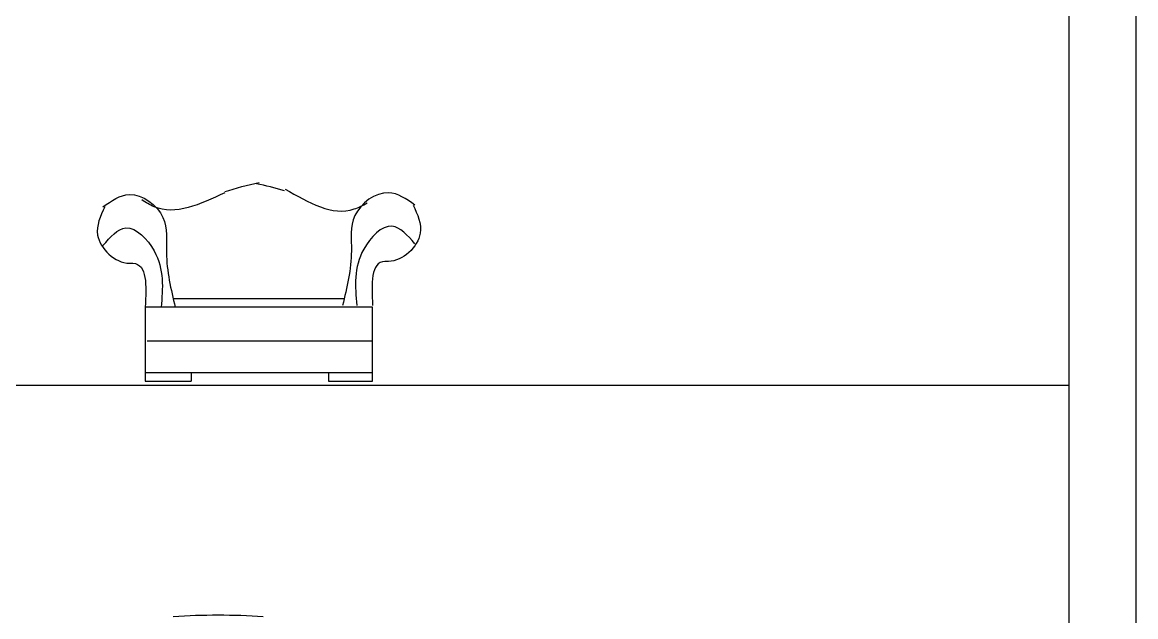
# Model space of a CAD drawing. Header units: inches. Extents: x 6 to 48.5, y 12.5 to 37.3.
# Drawn here: x 21.32 to 26.97, y 28.01 to 31.02 of the extents above; entities that cross this region are included whole.
import ezdxf

# ---------------------------------------------------------------- set-up
doc = ezdxf.new("R2010")
doc.units = ezdxf.units.IN
doc.header["$MEASUREMENT"] = 0
for name, color, linetype in [('02', 2, 'Continuous'), ('1', 1, 'Continuous'), ('4', 4, 'Continuous'), ('kadrbm', 4, 'Continuous')]:
    doc.layers.add(name, color=color, linetype=linetype)

# ---------------------------------------------------------------- blocks, each defined once
blk = doc.blocks.new('kadrbm')
at = {"layer": 'kadrbm', "color": 4}
blk.add_lwpolyline([(0, 0), (0, 24.7972), (21, 24.7972), (21, 0), (0, 0)], close=True, dxfattribs=at)
blk.add_lwpolyline([(20.6631, 0.3257), (20.6631, 24.4603), (0.3369, 24.4603), (0.3369, 0.3257), (20.6631, 0.3257)], dxfattribs=at)

msp = doc.modelspace()

# ---------------------------------------------------------------- linework, layer by layer
at = {"layer": '02'}
msp.add_arc((22.3165, 24.4637), 3.5508, 86.3077, 93.6923, dxfattribs=at)
at = {"layer": '1'}
msp.add_line((6.3075, 29.1814), (26.6337, 29.1814), dxfattribs=at)
at = {"layer": '4'}
for p, q in [((22.0899, 29.6212), (22.9563, 29.6212)), ((21.9467, 29.5765), (21.9467, 29.2012)), ((23.0995, 29.5765), (21.9467, 29.5765)), ((23.0995, 29.2012), (23.0995, 29.5765)), ((21.9556, 29.4067), (23.0995, 29.4067)), ((21.9467, 29.2459), (23.0995, 29.2459)), ((21.9467, 29.2012), (22.1794, 29.2012)), ((22.1794, 29.2459), (22.1794, 29.2012)), ((22.8758, 29.2459), (22.8758, 29.2012)), ((22.8758, 29.2012), (23.0995, 29.2012))]:
    msp.add_line(p, q, dxfattribs=at)
for points in [[(22.3494, 30.163), (22.4076, 30.1803), (22.4656, 30.1972), (22.5238, 30.2097)], [(22.652, 30.1672), (22.605, 30.1809), (22.5579, 30.1936), (22.5108, 30.2032)]]:
    msp.add_open_spline(points, degree=3, dxfattribs=at)
for points in [[(22.6561, 30.1758), (23.0069, 30.0749), (23.0723, 30.1053)], [(22.3494, 30.1574), (21.9914, 30.0859), (21.9288, 30.1216)], [(21.7408, 30.0859), (21.705, 29.9429), (21.8661, 29.7999), (21.884, 29.7999), (21.9467, 29.5765)], [(23.3054, 30.0948), (23.3412, 29.9518), (23.1801, 29.8089), (23.1622, 29.8089), (23.0995, 29.5855)], [(23.3143, 29.8982), (23.198, 29.9876), (23.0548, 29.8714), (23.019, 29.5855)], [(21.7319, 29.8893), (21.8482, 29.9787), (21.9914, 29.8625), (22.0272, 29.5765)]]:
    msp.add_spline(points, degree=3, dxfattribs=at)
for points, start_tangent in [([(21.7319, 30.0859), (21.8661, 30.1484), (22.0362, 30.0323), (22.0541, 29.8536), (22.0988, 29.5765)], (0.225193, 0.974314)), ([(23.3143, 30.0948), (23.1801, 30.1574), (23.01, 30.0412), (22.9921, 29.8625), (22.9474, 29.5855)], (-0.225193, 0.974314))]:
    msp.add_spline(points, degree=3, dxfattribs=dict(at, start_tangent=start_tangent))

# ---------------------------------------------------------------- block references
at = {"layer": 'kadrbm'}
msp.add_blockref('kadrbm', (5.9706, 12.5141), dxfattribs=at)

doc.saveas('drawing.dxf')
